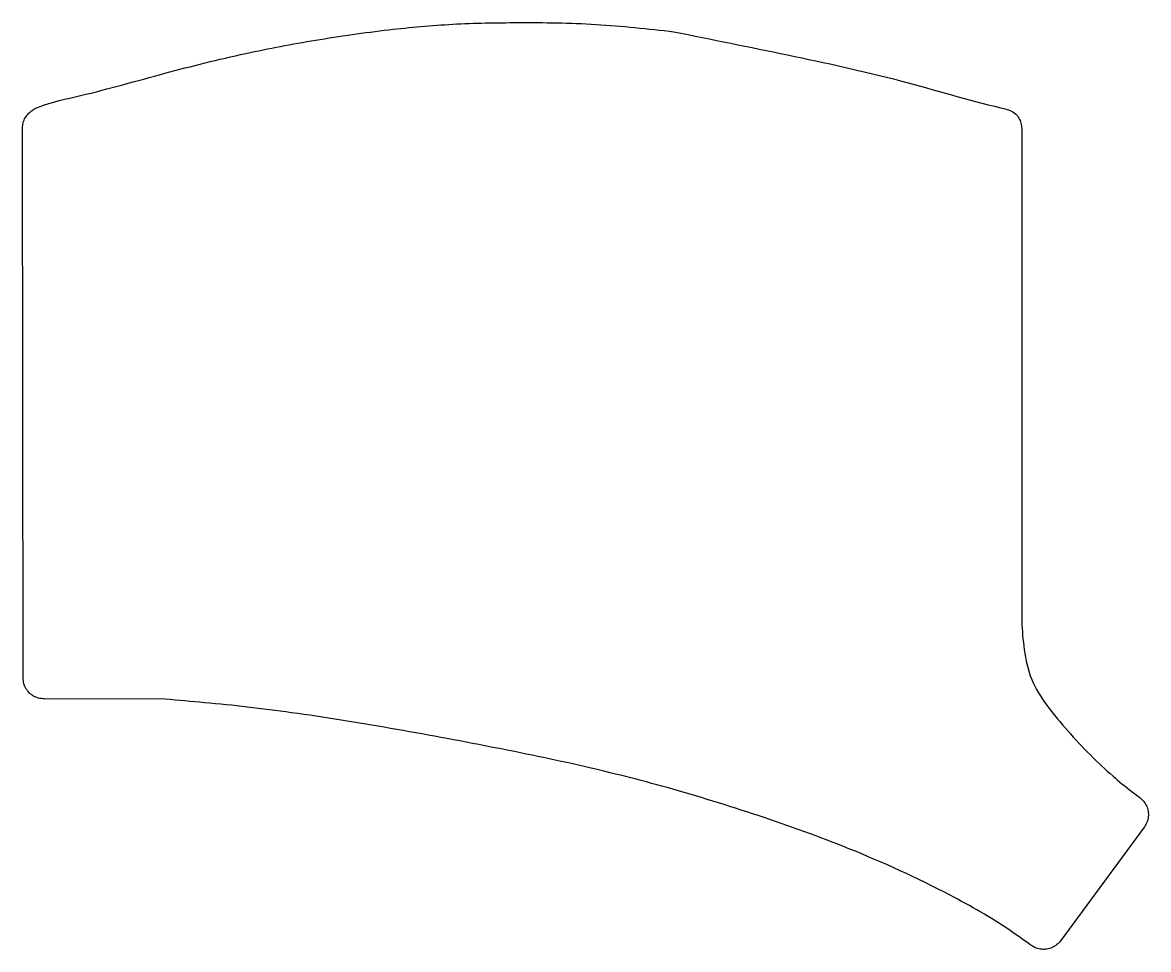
# Model space of a CAD drawing. Extents: x 27 to 175, y -147 to -25.
import ezdxf

# ---------------------------------------------------------------- set-up
doc = ezdxf.new("R2010")
doc.units = 0
doc.layers.add('redraw', color=7, linetype='CONTINUOUS')

msp = doc.modelspace()

# ---------------------------------------------------------------- linework, layer by layer
at = {"layer": 'redraw', "color": 2}
for points in [[(155.57388, -35.994043)], [(159.45692, -146.107216)]]:
    msp.add_lwpolyline(points, close=True, dxfattribs=at)
for points in [[(26.972468, -111.016176), (26.972468, -111.016176), (26.887554, -38.694716)], [(158.323879, -38.744042), (158.323879, -101.890515)], [(45.665741, -113.813095), (29.722468, -113.766176)], [(174.48008, -130.596988), (163.326384, -145.717021), (163.326384, -145.717021)]]:
    msp.add_lwpolyline(points, dxfattribs=at)
for points, knots in [([(26.887554, -38.694716), (26.905351, -38.453494), (26.94078, -37.973305), (27.222047, -37.297345), (27.628804, -36.78845), (28.06682, -36.412105), (28.486394, -36.111036), (30.594299, -35.26479), (36.403615, -34.045122), (45.420405, -31.441583), (55.702232, -28.871684), (65.5437, -27.011254), (74.629446, -25.712534), (83.526066, -24.892846), (92.626522, -24.750199), (102.35175, -24.856909), (109.162615, -25.613951), (112.573079, -25.993032)], [0, 0, 0, 0, 0.722048, 1.437355, 2.156277, 2.655972, 3.168665, 3.695678, 9.440476, 20.921763, 31.866243, 41.214931, 50.956684, 59.393138, 67.995418, 78.253012, 88.540966, 88.540966, 88.540966, 88.540966]), ([(112.573079, -25.993032), (117.56183, -26.999378), (127.526428, -29.009468), (141.926933, -32.113702), (151.264968, -34.994379), (156.11558, -36.12003), (156.787278, -36.335133), (157.52699, -36.723379), (157.977339, -37.357661), (158.269828, -38.023), (158.305812, -38.50303), (158.323879, -38.744042)], [0, 0, 0, 0, 15.269695, 30.499897, 44.162109, 44.562877, 45.428764, 46.282976, 47.002857, 47.71678, 48.436661, 48.436661, 48.436661, 48.436661]), ([(158.323879, -101.890515), (158.327629, -102.445112), (158.339821, -104.248472), (158.597546, -107.382747), (159.407614, -111.264947), (161.64635, -114.783605), (164.359089, -118.005301), (167.277826, -121.112179), (170.09682, -123.773976), (172.30733, -125.591804), (173.504455, -126.497758), (173.850026, -126.759277)], [0, 0, 0, 0, 1.663197, 5.408149, 9.441972, 13.393718, 17.749586, 22.093584, 26.169504, 29.373237, 30.67335, 30.67335, 30.67335, 30.67335]), ([(29.722468, -113.766176), (29.481806, -113.747844), (29.002475, -113.711331), (28.331912, -113.422787), (27.75485, -112.983794), (27.315857, -112.406732), (27.027313, -111.736169), (26.9908, -111.256838), (26.972468, -111.016176)], [0, 0, 0, 0, 0.719881, 1.433804, 2.153685, 2.873566, 3.587489, 4.30737, 4.30737, 4.30737, 4.30737]), ([(163.326384, -145.717021), (163.159946, -145.891813), (162.828447, -146.23995), (162.180773, -146.576762), (161.475757, -146.745965), (160.751043, -146.72097), (160.049486, -146.520036), (158.768516, -145.630405), (155.243842, -143.054541), (147.357931, -138.610446), (136.279245, -133.541794), (123.750784, -129.057442), (112.127102, -125.463029), (100.394572, -122.487231), (88.235667, -120.001057), (75.399005, -117.610831), (64.701876, -115.872426), (56.537352, -114.831885), (51.000267, -114.263896), (47.391321, -113.958917), (45.665741, -113.813095)], [0, 0, 0, 0, 0.719881, 1.433805, 2.153684, 2.873566, 3.58749, 4.307371, 7.52191, 16.716873, 31.353538, 44.04781, 56.604159, 67.844176, 80.343478, 93.828703, 107.01624, 112.84782, 118.51801, 123.713157, 123.713157, 123.713157, 123.713157]), ([(173.850026, -126.759277), (174.034829, -126.914525), (174.402905, -127.223736), (174.779335, -127.849206), (174.992071, -128.542357), (175.012126, -129.267142), (174.855437, -129.980137), (174.605545, -130.390802), (174.48008, -130.596988)], [0, 0, 0, 0, 0.719883, 1.433806, 2.153684, 2.873567, 3.58749, 4.307371, 4.307371, 4.307371, 4.307371])]:
    msp.add_open_spline(points, degree=3, knots=knots, dxfattribs=at)

doc.saveas('drawing.dxf')
